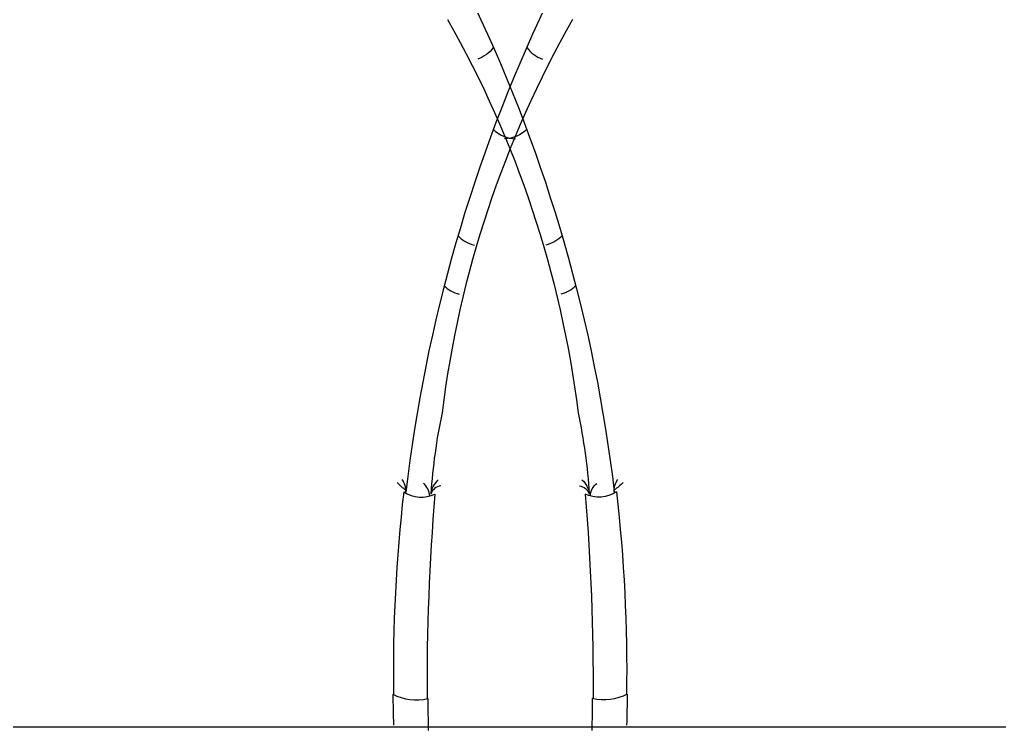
# Model space of a CAD drawing. Header units: millimetres. Extents: x 217.2 to 255.1, y 166.7 to 190.9.
# Drawn here: x 225.398 to 228.297, y 181.56 to 183.662 of the extents above; entities that cross this region are included whole.
import ezdxf

# ---------------------------------------------------------------- set-up
doc = ezdxf.new("R2010")
doc.units = ezdxf.units.MM
doc.layers.add('s', color=145, linetype='Continuous')
doc.layers.add('trees', color=104, linetype='Continuous')

msp = doc.modelspace()

# ---------------------------------------------------------------- linework, layer by layer
at = {"layer": 's', "color": 0}
msp.add_line((217.1888, 181.5708), (255.1288, 181.5708), dxfattribs=at)
at = {"layer": 'trees', "color": 42, "true_color": 0xd28328}
for centre, major_axis, start_param, end_param in [((231.1084, 181.7293), (3.696, 2.7369), 2.060331, 2.38757), ((226.9752, 183.6349), (0.0761, 0.0564), 3.136265, 3.746148), ((228.3297, 182.1424), (1.3816, 1.0231), 2.295115, 2.436362), ((233.1805, 181.702), (5.2857, 3.9141), 2.419426, 2.511527)]:
    msp.add_ellipse(centre, major_axis=major_axis, ratio=1, start_param=start_param, end_param=end_param, dxfattribs=at)
at = {"layer": 'trees', "color": 42, "true_color": 0xd28328, "extrusion": (0, 0, -1)}
for centre, major_axis, start_param, end_param in [((222.5895, 181.7293), (-3.696, 2.7369), 2.060331, 2.38757), ((226.7228, 183.6349), (-0.0761, 0.0564), 3.136265, 3.746148), ((225.3683, 182.1424), (-1.3816, 1.0231), 2.295115, 2.436362), ((220.5175, 181.702), (-5.2857, 3.9141), 2.419426, 2.511527)]:
    msp.add_ellipse(centre, major_axis=major_axis, ratio=1, start_param=start_param, end_param=end_param, dxfattribs=at)
at = {"layer": 'trees', "color": 47, "true_color": 0x8d6a35}
for centre, major_axis, start_param, end_param in [((229.7353, 182.1191), (2.4999, 1.8512), 1.985255, 2.381686), ((226.8665, 183.4041), (-0.0564, 0.0761), 1.713672, 2.487542), ((226.7644, 183.0873), (-0.0564, 0.0761), 1.66991, 2.272905), ((226.7214, 182.9416), (-0.0564, 0.0761), 1.7016, 2.260024), ((226.6088, 182.3811), (-0.0769, 0.1038), 1.686763, 1.94887), ((226.4821, 182.2679), (0.0472, 0.0349), 5.58674, 6.265838), ((226.5611, 182.2512), (-0.0299, 0.0404), 4.115493, 4.972072), ((226.6759, 182.253), (0.0497, 0.0368), 1.622585, 2.408472), ((226.6492, 182.2466), (0.0297, 0.022), 1.080208, 2.163528), ((231.1162, 181.7353), (-2.7448, 3.7067), 0.818189, 0.948378), ((226.5865, 182.3427), (0.0748, 0.0554), 3.482068, 4.524459), ((226.5706, 181.7925), (0.1146, 0.0849), 3.575392, 4.322861), ((231.1096, 181.7215), (-2.742, 3.7029), 0.945154, 0.965147), ((233.1777, 181.7212), (5.282, 3.9113), 2.514375, 2.528736)]:
    msp.add_ellipse(centre, major_axis=major_axis, ratio=1, start_param=start_param, end_param=end_param, dxfattribs=at)
at = {"layer": 'trees', "color": 47, "true_color": 0x8d6a35, "extrusion": (0, 0, -1)}
for centre, major_axis, start_param, end_param in [((223.9627, 182.1191), (-2.4999, 1.8512), 1.985255, 2.381686), ((226.8315, 183.4041), (0.0564, 0.0761), 1.713672, 2.487542), ((226.9336, 183.0873), (0.0564, 0.0761), 1.66991, 2.272905), ((226.9766, 182.9416), (0.0564, 0.0761), 1.7016, 2.260024), ((227.0487, 182.2466), (-0.0297, 0.022), 1.080208, 2.163528), ((227.022, 182.253), (-0.0497, 0.0368), 1.622585, 2.408472), ((227.1369, 182.2512), (0.0299, 0.0404), 4.115493, 4.972072), ((227.2158, 182.2679), (-0.0472, 0.0349), 5.58674, 6.265838), ((227.0891, 182.3811), (0.0769, 0.1038), 1.686763, 1.94887), ((227.1115, 182.3427), (-0.0748, 0.0554), 3.482068, 4.524459), ((222.5817, 181.7353), (2.7448, 3.7067), 0.818189, 0.948378), ((220.5202, 181.7212), (-5.282, 3.9113), 2.514375, 2.528736), ((227.1274, 181.7925), (-0.1146, 0.0849), 3.575392, 4.322861), ((222.5884, 181.7215), (2.742, 3.7029), 0.945154, 0.965147)]:
    msp.add_ellipse(centre, major_axis=major_axis, ratio=1, start_param=start_param, end_param=end_param, dxfattribs=at)

doc.saveas('drawing.dxf')
